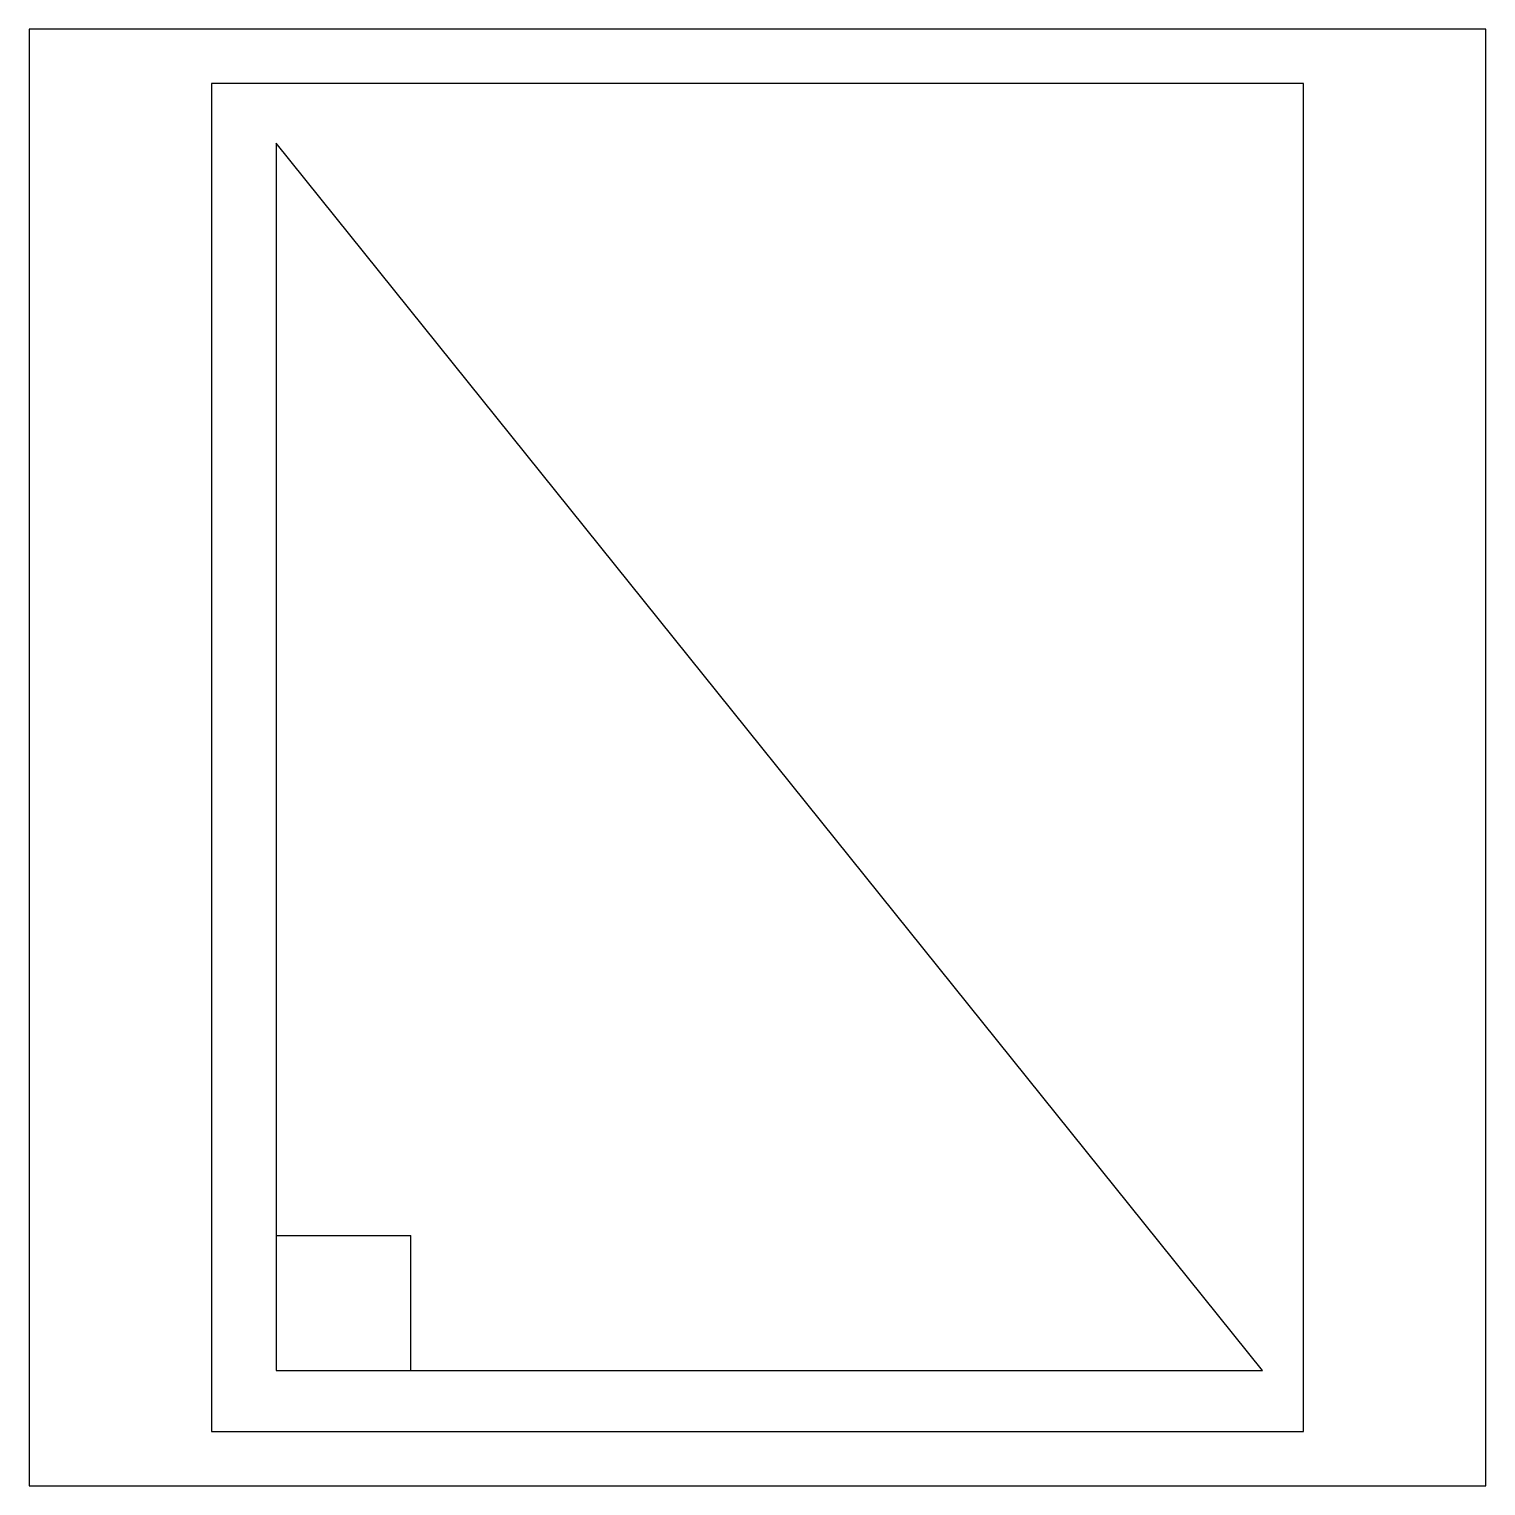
# Model space of a CAD drawing. Header units: millimetres. Extents: x 0 to 1000, y 0 to 1000.
import ezdxf

# ---------------------------------------------------------------- set-up
doc = ezdxf.new("R2010")
doc.units = ezdxf.units.MM
doc.layers.get('0').update_dxf_attribs({"color": 2})
doc.layers.add('1', color=1, linetype='Continuous')
doc.layers.add('3', color=7, linetype='Continuous')

msp = doc.modelspace()

# ---------------------------------------------------------------- linework, layer by layer
at = {"color": 2}
msp.add_lwpolyline([(0, 0), (1000, 0), (1000, 1000), (0, 1000)], close=True, dxfattribs=at)
at = {"layer": '1', "color": 1}
for p, q in [((874.7, 962.7), (125.3, 962.7)), ((125.3, 962.7), (125.3, 37.3)), ((874.7, 37.3), (874.7, 962.7)), ((125.3, 37.3), (874.7, 37.3))]:
    msp.add_line(p, q, dxfattribs=at)
at = {"layer": '3'}
for p, q in [((169.6, 921.7), (169.6, 79.3)), ((846.7, 79.3), (169.6, 921.7)), ((169.6, 171.9), (262.1, 171.9)), ((262.1, 79.3), (262.1, 171.9)), ((169.6, 79.3), (846.7, 79.3))]:
    msp.add_line(p, q, dxfattribs=at)

doc.saveas('drawing.dxf')
